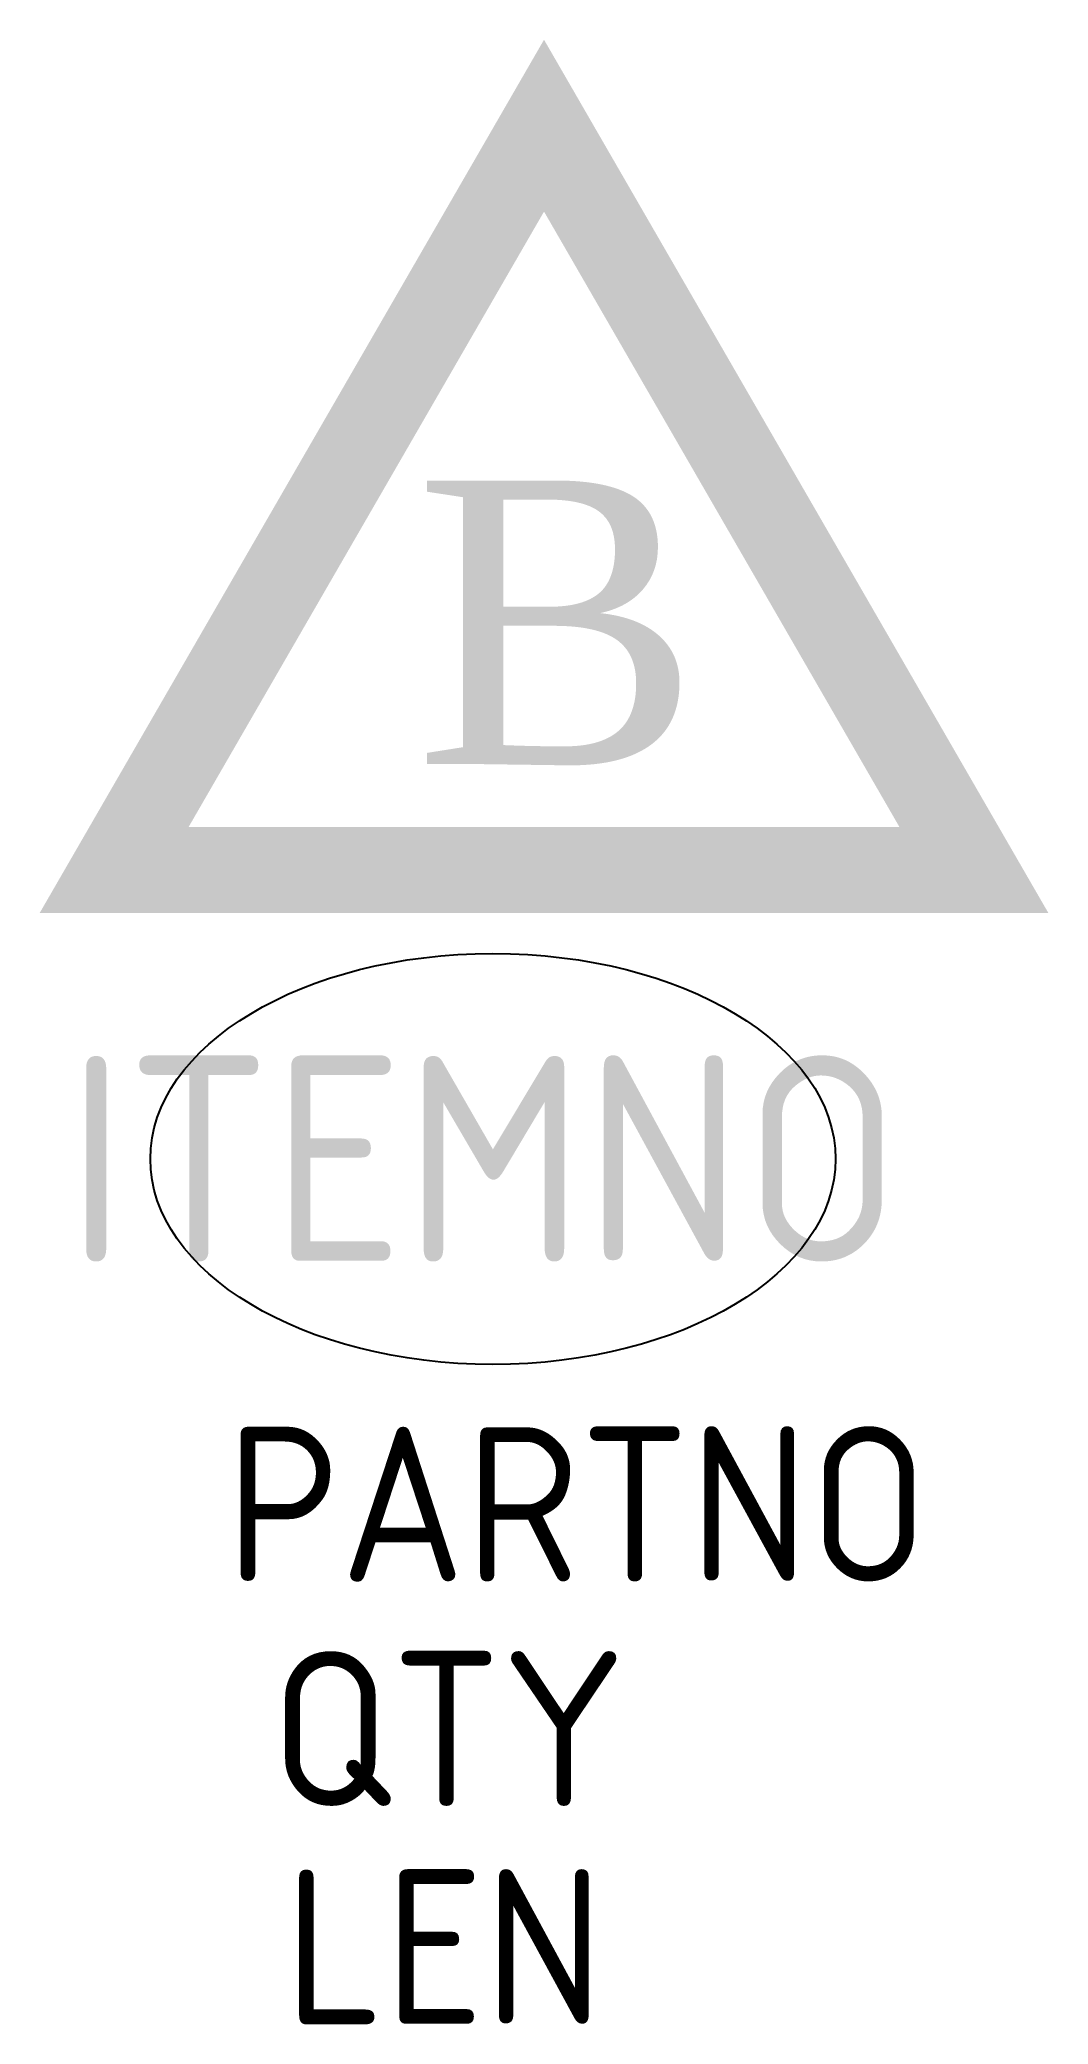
# Model space of a CAD drawing. Extents: x -7.5 to 7.1, y -16 to 12.8.
import ezdxf
from ezdxf.enums import TextEntityAlignment as Align

# ---------------------------------------------------------------- set-up
doc = ezdxf.new("R2010")
doc.units = 0
doc.header["$MEASUREMENT"] = 0
doc.layers.get('0').update_dxf_attribs({"linetype": 'CONTINUOUS'})
doc.styles.get("Standard").update_dxf_attribs({"font": 'isocp.shx'})
doc.styles.add('TIMES', font='TIMES.TTF')

msp = doc.modelspace()

# ---------------------------------------------------------------- linework, layer by layer
at = {"color": 1, "linetype": 'CONTINUOUS', "const_width": 1.25}
msp.add_lwpolyline([(-6.451, 0.742), (-0.201, 11.567), (6.049, 0.742)], close=True, dxfattribs=at)
at = {"linetype": 'CONTINUOUS'}
msp.add_ellipse((-0.944, -3.462), major_axis=(4.981, 0), ratio=0.6, dxfattribs=at)

# ---------------------------------------------------------------- texts
at = {"color": 1, "linetype": 'CONTINUOUS', "style": 'TIMES'}
msp.add_text('B', height=4.125, dxfattribs=at).set_placement((-2.083, 2.281))
at = {"linetype": 'CONTINUOUS', "flags": 8}
msp.add_attdef('ITEMNO', text='', height=2.989, dxfattribs=at).set_placement((-1.074, -4.953), align=Align.CENTER)
at = {"linetype": 'CONTINUOUS', "flags": 1}
for tag, p in [('PARTNO', (-4.83, -9.606)), ('QTY', (-4.182, -12.871))]:
    msp.add_attdef(tag, p, '', height=2.25, dxfattribs=at)
msp.add_attdef('LEN', text='', height=2.25, dxfattribs=at).set_placement((0.664, -16.048), align=Align.RIGHT)

doc.saveas('drawing.dxf')
